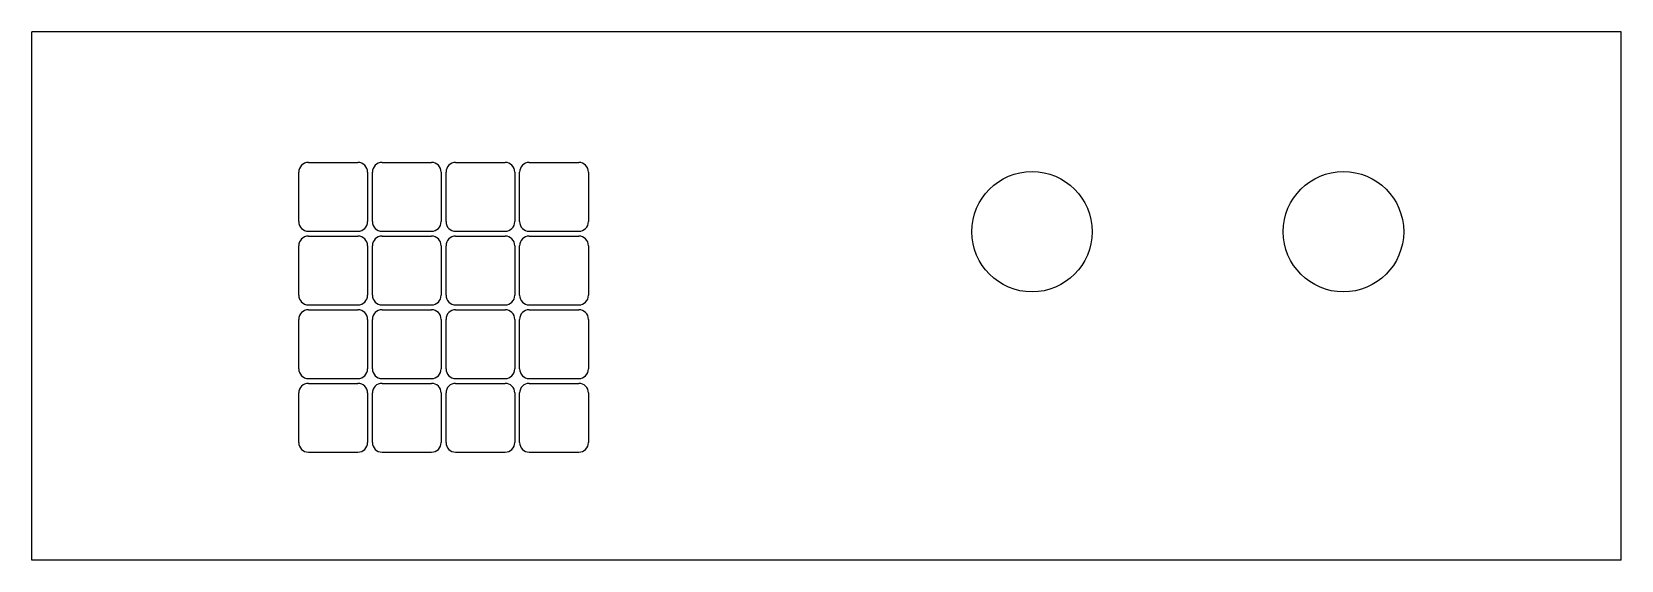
# Model space of a CAD drawing. Extents: x 0 to 330, y 61 to 171.
import ezdxf

# ---------------------------------------------------------------- set-up
doc = ezdxf.new("R2010")
doc.units = 0
doc.header["$MEASUREMENT"] = 0
doc.layers.add('VISIBLE', color=7, linetype='CONTINUOUS')

msp = doc.modelspace()

# ---------------------------------------------------------------- linework, layer by layer
at = {"layer": 'VISIBLE'}
for p, q in [((0, 61.5), (0, 171.197)), ((330, 171.197), (0, 171.197)), ((330, 61.5), (330, 171.197)), ((55.43, 131.785), (55.43, 142.07)), ((57.43, 144.07), (67.715, 144.07)), ((69.715, 142.07), (69.715, 131.785)), ((70.715, 131.785), (70.715, 142.07)), ((72.715, 144.07), (83, 144.07)), ((85, 142.07), (85, 131.785)), ((86, 131.785), (86, 142.07)), ((88, 144.07), (98.285, 144.07)), ((100.285, 142.07), (100.285, 131.785)), ((101.285, 131.785), (101.285, 142.07)), ((103.285, 144.07), (113.57, 144.07)), ((115.57, 142.07), (115.57, 131.785)), ((57.43, 129.785), (67.715, 129.785)), ((57.43, 128.785), (67.715, 128.785)), ((72.715, 129.785), (83, 129.785)), ((72.715, 128.785), (83, 128.785)), ((88, 129.785), (98.285, 129.785)), ((88, 128.785), (98.285, 128.785)), ((103.285, 129.785), (113.57, 129.785)), ((103.285, 128.785), (113.57, 128.785)), ((55.43, 116.5), (55.43, 126.785)), ((69.715, 126.785), (69.715, 116.5)), ((70.715, 116.5), (70.715, 126.785)), ((85, 126.785), (85, 116.5)), ((86, 116.5), (86, 126.785)), ((100.285, 126.785), (100.285, 116.5)), ((101.285, 116.5), (101.285, 126.785)), ((115.57, 126.785), (115.57, 116.5)), ((57.43, 114.5), (67.715, 114.5)), ((57.43, 113.5), (67.715, 113.5)), ((72.715, 114.5), (83, 114.5)), ((72.715, 113.5), (83, 113.5)), ((88, 114.5), (98.285, 114.5)), ((88, 113.5), (98.285, 113.5)), ((103.285, 114.5), (113.57, 114.5)), ((103.285, 113.5), (113.57, 113.5)), ((55.43, 101.215), (55.43, 111.5)), ((69.715, 111.5), (69.715, 101.215)), ((70.715, 101.215), (70.715, 111.5)), ((85, 111.5), (85, 101.215)), ((86, 101.215), (86, 111.5)), ((100.285, 111.5), (100.285, 101.215)), ((101.285, 101.215), (101.285, 111.5)), ((115.57, 111.5), (115.57, 101.215)), ((57.43, 99.215), (67.715, 99.215)), ((72.715, 99.215), (83, 99.215)), ((88, 99.215), (98.285, 99.215)), ((103.285, 99.215), (113.57, 99.215)), ((55.43, 85.93), (55.43, 96.215)), ((57.43, 98.215), (67.715, 98.215)), ((69.715, 96.215), (69.715, 85.93)), ((70.715, 85.93), (70.715, 96.215)), ((72.715, 98.215), (83, 98.215)), ((85, 96.215), (85, 85.93)), ((86, 85.93), (86, 96.215)), ((88, 98.215), (98.285, 98.215)), ((100.285, 96.215), (100.285, 85.93)), ((101.285, 85.93), (101.285, 96.215)), ((103.285, 98.215), (113.57, 98.215)), ((115.57, 96.215), (115.57, 85.93)), ((57.43, 83.93), (67.715, 83.93)), ((72.715, 83.93), (83, 83.93)), ((88, 83.93), (98.285, 83.93)), ((103.285, 83.93), (113.57, 83.93)), ((330, 61.5), (0, 61.5))]:
    msp.add_line(p, q, dxfattribs=at)
for centre in [(207.667, 129.697), (272.333, 129.697)]:
    msp.add_circle(centre, 12.5, dxfattribs=at)
for centre, start, end in [((57.43, 142.07), 90, 180), ((67.715, 142.07), 0, 90), ((72.715, 142.07), 90, 180), ((83, 142.07), 0, 90), ((88, 142.07), 90, 180), ((98.285, 142.07), 0, 90), ((103.285, 142.07), 90, 180), ((113.57, 142.07), 0, 90), ((57.43, 131.785), 180, 270), ((57.43, 126.785), 90, 180), ((67.715, 131.785), 270, 0), ((67.715, 126.785), 0, 90), ((72.715, 131.785), 180, 270), ((72.715, 126.785), 90, 180), ((83, 131.785), 270, 0), ((83, 126.785), 0, 90), ((88, 131.785), 180, 270), ((88, 126.785), 90, 180), ((98.285, 131.785), 270, 0), ((98.285, 126.785), 0, 90), ((103.285, 131.785), 180, 270), ((103.285, 126.785), 90, 180), ((113.57, 131.785), 270, 0), ((113.57, 126.785), 0, 90), ((57.43, 116.5), 180, 270), ((67.715, 116.5), 270, 0), ((72.715, 116.5), 180, 270), ((83, 116.5), 270, 0), ((88, 116.5), 180, 270), ((98.285, 116.5), 270, 0), ((103.285, 116.5), 180, 270), ((113.57, 116.5), 270, 0), ((57.43, 111.5), 90, 180), ((67.715, 111.5), 0, 90), ((72.715, 111.5), 90, 180), ((83, 111.5), 0, 90), ((88, 111.5), 90, 180), ((98.285, 111.5), 0, 90), ((103.285, 111.5), 90, 180), ((113.57, 111.5), 0, 90), ((57.43, 101.215), 180, 270), ((67.715, 101.215), 270, 0), ((72.715, 101.215), 180, 270), ((83, 101.215), 270, 0), ((88, 101.215), 180, 270), ((98.285, 101.215), 270, 0), ((103.285, 101.215), 180, 270), ((113.57, 101.215), 270, 0), ((57.43, 96.215), 90, 180), ((67.715, 96.215), 0, 90), ((72.715, 96.215), 90, 180), ((83, 96.215), 0, 90), ((88, 96.215), 90, 180), ((98.285, 96.215), 0, 90), ((103.285, 96.215), 90, 180), ((113.57, 96.215), 0, 90), ((57.43, 85.93), 180, 270), ((67.715, 85.93), 270, 0), ((72.715, 85.93), 180, 270), ((83, 85.93), 270, 0), ((88, 85.93), 180, 270), ((98.285, 85.93), 270, 0), ((103.285, 85.93), 180, 270), ((113.57, 85.93), 270, 0)]:
    msp.add_arc(centre, 2, start, end, dxfattribs=at)

doc.saveas('drawing.dxf')
